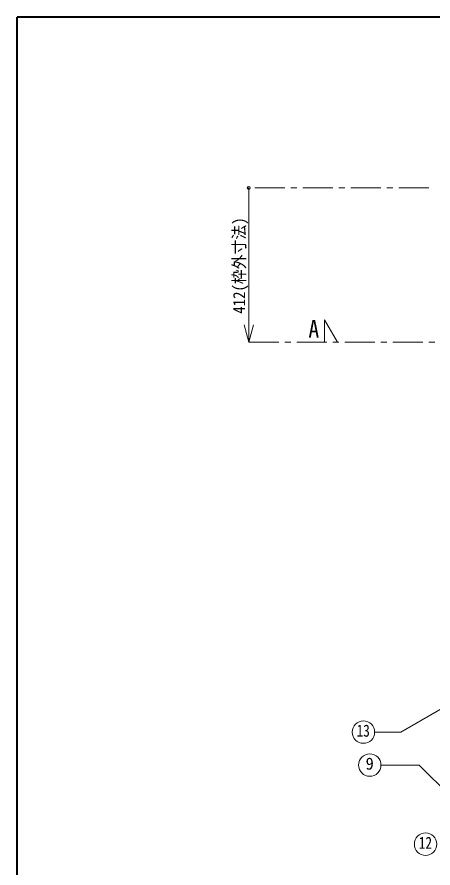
# Model space of a CAD drawing. Units: millimetres at full size, sheet at 1:8; details may follow other scales. Extents: x -1680 to 1560, y -1128 to 1120.
# Drawn here: x -1680 to -1126, y -16 to 1120 of the extents above; entities that cross this region are included whole.
import ezdxf
from ezdxf.enums import TextEntityAlignment as Align

# ---------------------------------------------------------------- set-up
doc = ezdxf.new("R2010")
doc.units = ezdxf.units.MM
doc.header["$LTSCALE"] = 8
doc.header["$PDMODE"] = 32
doc.header["$PDSIZE"] = 4
doc.linetypes.add('CHAIN1', pattern=[8, 5, -1, 1, -1])
doc.layers.add('0-0_ﾚｲﾔ1', color=4, linetype='Continuous', lineweight=9)
doc.styles.add('ＭＳ ゴシック', font='')
doc.styles.get('ＭＳ ゴシック').set_extended_font_data('MS Gothic')

msp = doc.modelspace()

# ---------------------------------------------------------------- linework, layer by layer
at = {"layer": '0-0_ﾚｲﾔ1', "color": 1, "lineweight": 40}
for p in [(-1680.277, -1128.279), (1559.723, 1119.721)]:
    msp.add_line(p, (-1680.277, 1119.721), dxfattribs=at)
at = {"layer": '0-0_ﾚｲﾔ1', "linetype": 'CHAIN1'}
for p, q in [((-1131.277, 891.721), (-1371.277, 891.721)), ((-1252.777, 685.721), (-1270.277, 715.721)), ((-1270.277, 685.721), (-1270.277, 715.721)), ((-1371.277, 685.721), (-110.277, 685.721))]:
    msp.add_line(p, q, dxfattribs=at)
at = {"layer": '0-0_ﾚｲﾔ1'}
for q in [(-1371.277, 891.721), (-1377.489, 708.903), (-1365.066, 708.903)]:
    msp.add_line((-1371.277, 685.721), q, dxfattribs=at)
at = {"layer": '0-0_ﾚｲﾔ1', "color": 7, "lineweight": 18}
for p, q in [((-1093.903, 208.556), (-1168.687, 165.379)), ((-1203.475, 165.379), (-1168.687, 165.379)), ((-1195.044, 121.399), (-1143.905, 121.399)), ((-1102.831, 80.325), (-1143.905, 121.399))]:
    msp.add_line(p, q, dxfattribs=at)
for centre in [(-1218.475, 165.379), (-1210.044, 121.399), (-1135.527, 15.736)]:
    msp.add_circle(centre, 15, dxfattribs=at)
at = {"layer": '0-0_ﾚｲﾔ1', "color": 1}
msp.add_point((-1371.277, 891.721), dxfattribs=at)

# ---------------------------------------------------------------- texts
at = {"layer": '0-0_ﾚｲﾔ1', "color": 7, "style": 'ＭＳ ゴシック', "width": 0.9}
msp.add_text('412(枠外寸法)', height=16.13, rotation=90, dxfattribs=at).set_placement((-1371.277, 723.721), align=Align.BOTTOM_LEFT)
at = {"layer": '0-0_ﾚｲﾔ1', "color": 7, "style": 'ＭＳ ゴシック'}
for s, height, width, p in [('A', 23.46, 0.9, (-1291.777, 684.721)), ('13', 16.13, 0.8, (-1227.475, 154.379)), ('12', 16.13, 0.8, (-1144.527, 4.736))]:
    msp.add_text(s, height=height, dxfattribs=dict(at, width=width)).set_placement(p, align=Align.BOTTOM_LEFT)
msp.add_text('9', height=16.13, dxfattribs=at).set_placement((-1215.544, 110.399), align=Align.BOTTOM_LEFT)

doc.saveas('drawing.dxf')
